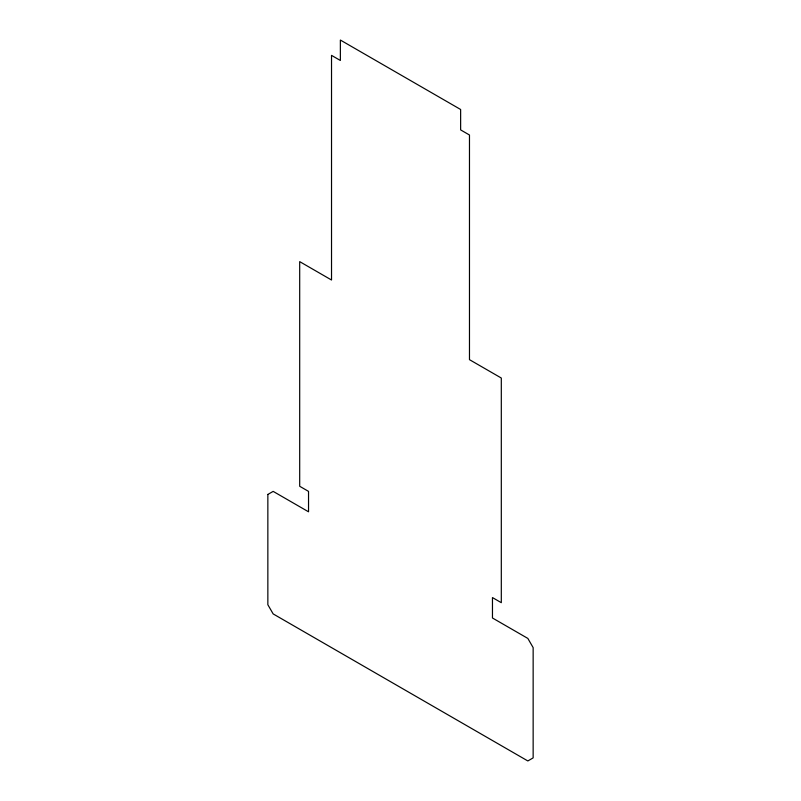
<?xml version="1.0" encoding="UTF-8"?>
<svg xmlns="http://www.w3.org/2000/svg" width="801" height="801" viewBox="0 0 801 801"><rect width="100%" height="100%" fill="white"/><g stroke="black" fill="none" stroke-linecap="round" stroke-linejoin="round"><path stroke-width="1.2" d="M267.854 494.447L267.854 604.725L273.161 613.916L527.839 760.95L533.146 757.886L533.146 647.608L527.839 638.417L492.465 617.992L492.465 597.576L501.306 602.682L501.306 378.032L469.476 359.659L469.476 135.009L460.635 129.902L460.635 109.487L340.365 40.05L340.365 60.475L331.524 55.369L331.524 280.01L299.694 261.627L299.694 486.277L308.535 491.383L308.535 511.799L273.161 491.383L267.854 494.447"/></g></svg>
